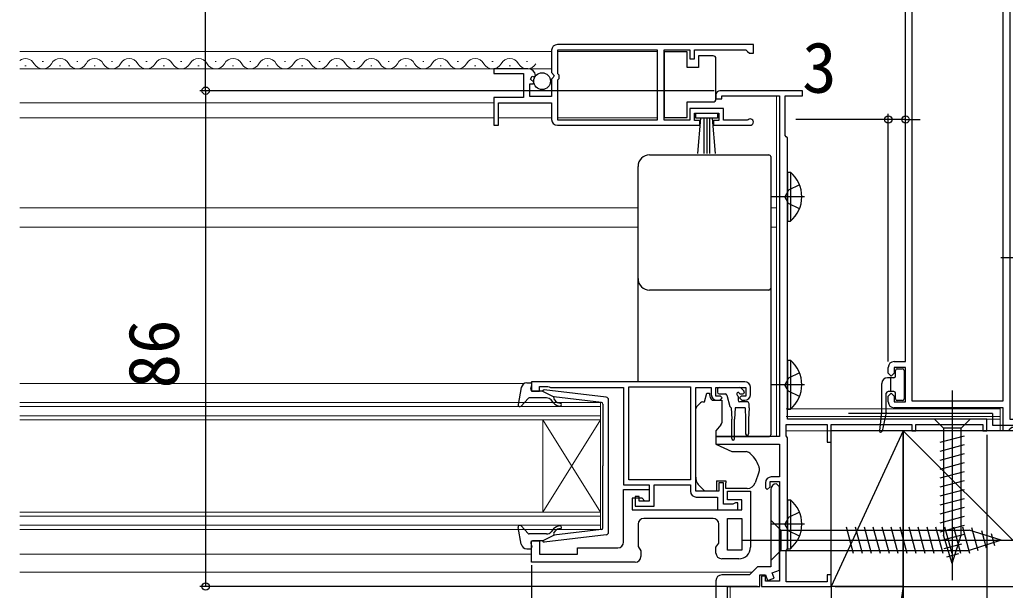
# Model space of a CAD drawing. Units: millimetres, scale not verified. Extents: x -525 to 525, y -782 to 778.
# Drawn here: x 109.2 to 280.2, y -604 to -505 of the extents above; entities that cross this region are included whole.
import ezdxf
from ezdxf.enums import TextEntityAlignment as Align

# ---------------------------------------------------------------- set-up
doc = ezdxf.new("R2010")
doc.units = ezdxf.units.MM
doc.header["$LTSCALE"] = 4
for name, color, linetype in [('0-2_YKK_11', 7, 'Continuous'), ('0-5_YKK_13', 4, 'Continuous'), ('0-7_YKK_D', 6, 'Continuous'), ('0-9_YSS_K', 3, 'Continuous'), ('0-A_YSS_KE', 3, 'Continuous')]:
    doc.layers.add(name, color=color, linetype=linetype)
doc.layers.add('0-4_YKK_12', color=2, linetype='Continuous', lineweight=18)
doc.styles.add('ＭＳ ゴシック', font='')
doc.styles.get('ＭＳ ゴシック').set_extended_font_data('MS Gothic')

msp = doc.modelspace()

# ---------------------------------------------------------------- linework, layer by layer
at = {"layer": '0-2_YKK_11'}
for p, q in [((236.5, -509.3), (202.5, -509.3)), ((236, -570), (236, -568.8)), ((229.5, -591.5), (217.5, -591.5)), ((234, -598.5), (231, -598.5))]:
    msp.add_line(p, q, dxfattribs=at)
for points in [[(281, -469.3), (281, -574.3), (301, -574.3), (301, -576.3), (300.3, -576.3), (300.3, -575.5), (288.7, -575.5), (288.7, -576.3), (288.3, -576.3), (288, -576), (287.7, -575.7), (281.3, -575.7), (281, -576), (280.7, -576.3), (279.8, -576.3), (279.8, -572.3), (260.9, -572.3)], [(260.9, -564.3), (262.9, -564.3), (262.9, -484.5), (241, -484.5), (241, -483.3), (242.1, -483.3), (242.1, -478.758), (242.22, -478.575), (242.22, -478.025), (242.1, -477.842), (242.1, -473.9)], [(235.596, -522.329), (235.402, -522.4), (231.3, -522.4), (231.3, -520.4), (225.5, -520.4), (225.5, -522.4), (221.003, -522.4), (221.003, -510.2), (225.5, -510.2), (225.5, -511.8), (226.3, -511.8), (226.3, -510.2), (235.2, -510.2), (235.5, -510.5), (235.8, -510.8), (236.5, -510.8), (236.5, -509.3)], [(201.5, -510.3), (201.5, -514.131), (201.953, -514.671), (201.8, -515), (201.5, -515.3), (201.5, -518.3), (197.7, -518.3), (197.7, -516.1), (198.317, -516.1), (198.424, -515.841), (197.859, -515.276), (198.129, -514.808), (198.448, -514.893), (198.699, -514.682)], [(197.405, -513.5), (191.5, -513.5), (191.5, -514.3), (196.6, -514.3), (196.6, -518.5), (191.5, -518.5), (191.5, -523.3), (192.3, -523.3), (192.3, -519.4), (201.5, -519.4), (201.5, -522.3)], [(242, -518.2), (245, -518.2), (245, -517.3), (230.7, -517.3)], [(230, -518), (230, -518.7), (231, -518.7), (231, -518.2), (241, -518.2)], [(241, -518.2), (241, -577.3), (230, -577.3), (230, -578.6), (241, -578.6), (241, -584.3), (239.6, -584.3)], [(238.6, -585.3), (238.6, -586.2), (238.9, -586.5), (239.4, -586), (239.4, -585.1), (241, -585.1), (241, -602.4), (238.6, -602.4), (238.6, -601.5), (237.9, -601.5), (237.9, -603.3), (250, -603.3), (250, -601.3), (249.3, -601.3), (249.3, -602.5), (242.2, -602.5), (242.2, -597.146), (242.3, -596.973), (242.4, -596.8), (242.4, -577.5), (242.3, -577.327), (242.2, -577.154), (242.2, -575.2), (249.3, -575.2), (249.3, -578.3), (250, -578.3), (250, -575.2), (264, -575.2), (264, -576.3), (264.7, -576.3), (264.7, -575.2), (276.3, -575.2), (276.3, -576.3), (277, -576.3), (277, -574.3), (242.4, -574.3), (242.4, -525.5), (242.2, -525.3), (242, -525.1), (242, -518.2)], [(202.5, -523.3), (227.2, -523.3), (227.2, -522.5), (226.3, -522.5), (226.3, -521.2), (230.5, -521.2), (230.5, -522.5), (229.6, -522.5), (229.6, -523.3), (235.95, -523.3)], [(259.9, -571.3), (259.9, -570.3), (260.4, -569.8), (260.9, -570.3), (260.9, -571.3), (262.9, -571.3), (262.9, -565.3), (260.9, -565.3), (260.9, -566.3), (260.4, -566.8), (259.9, -566.3), (259.9, -565.3)], [(235, -567.8), (198, -567.8), (198, -569.4), (199.4, -569.4), (199.4, -568.6), (200.853, -568.6), (201.076, -568.7), (201.3, -568.8), (214, -568.8), (214, -585.7), (218.4, -585.7), (218.4, -588.5), (216.7, -588.5), (216.7, -587.7), (216, -587.7), (216, -589.4), (219.3, -589.4), (219.3, -585.7), (225.6, -585.7), (225.6, -586.8)], [(226.6, -587.8), (230.3, -587.8), (230.3, -590), (233.8, -590), (233.8, -588.8), (233.4, -588.8), (233.176, -588.9), (232.953, -589), (231.3, -589), (231.3, -585.3), (230.5, -585.3), (230.5, -586.8), (226.5, -586.8), (226.5, -568.8), (229.2, -568.8), (229.2, -570)], [(230.2, -571), (230.7, -571), (231.1, -570.6), (230.8, -570.3), (230, -570.3), (230, -568.8), (235.2, -568.8), (235.2, -570.3), (234.4, -570.3), (234.1, -570.6), (234.5, -571), (235, -571)], [(230, -602.3), (230, -618.3), (232.5, -618.3), (232.5, -616.8), (232, -616.8), (232, -603.3), (237.6, -603.3), (237.6, -601.3), (238.6, -601.3), (238.958, -602.285), (240.086, -601.874), (239.744, -600.934), (241, -600.477), (241, -586), (240.5, -585.5)], [(214, -595.6), (214, -586.5), (218.4, -586.5), (218.4, -588.5), (217.7, -588.5), (217.2, -588), (215.5, -588), (215.5, -590)], [(215.5, -590), (234.5, -590), (234.5, -588.3), (232, -588.3), (232, -586.8), (236, -586.8), (236, -596.5)], [(239.5, -586.5), (239.5, -599.9), (237.2, -599.9), (235.8, -601.3), (231, -601.3)], [(216.5, -592.5), (216.5, -596.386), (217, -597.1), (217, -598.1)], [(230, -597.5), (230, -596.5), (230.5, -595.786), (230.5, -592.5)], [(216, -599.1), (198, -599.1), (198, -595.4), (199.4, -595.4), (199.4, -597.7), (206, -597.7), (206, -596.6), (213, -596.6)]]:
    msp.add_lwpolyline(points, dxfattribs=at)
for points in [[(264, -484.5), (264, -571.1), (279.8, -571.1), (279.8, -484.5)], [(219.803, -522.4), (202.6, -522.4), (202.6, -515.4), (202.8, -515.2), (202.8, -514.6), (202.6, -514.4), (202.6, -510.2), (219.803, -510.2)], [(214.9, -584.8), (214.9, -568.7), (225.6, -568.7), (225.6, -584.8)], [(234.5, -591.5), (234.5, -597), (232, -597), (232, -591.5)]]:
    msp.add_lwpolyline(points, close=True, dxfattribs=at)
for centre, radius, start, end in [((202.5, -510.3), 1, 90.00001, 179.99999), ((197.405, -514.8), 1.3, 5.2159, 90.00002), ((230.7, -518), 0.7, 90.00001, 179.99999), ((202.5, -522.3), 1, 180.00001, 269.99999), ((235.95, -522.75), 0.55, 269.99998, 130.11937), ((260.9, -565.3), 1, 90.00001, 179.99999), ((235, -568.8), 1, 0.00001, 89.99999), ((230.2, -570), 1, 180.00001, 269.99999), ((235, -570), 1, 270.00001, 359.99999), ((260.9, -571.3), 1, 180.00001, 269.99999), ((239.6, -585.3), 1, 90.00001, 179.99999), ((240.5, -586.5), 1, 90.00001, 179.99999), ((226.6, -586.8), 1, 180.00001, 269.99999), ((217.5, -592.5), 1, 90.00001, 179.99999), ((229.5, -592.5), 1, 0.00001, 89.99999), ((213, -595.6), 1, 270.00001, 359.99999), ((234, -596.5), 2, 270.00001, 359.99999), ((216, -598.1), 1, 270.00001, 359.99999), ((231, -597.5), 1, 180.00001, 269.99999), ((231, -602.3), 1, 90.00001, 179.99999)]:
    msp.add_arc(centre, radius, start, end, dxfattribs=at)
at = {"layer": '0-4_YKK_12'}
for p, q in [((109.25, -510.5), (201.5, -510.5)), ((202.6, -510.5), (219.8, -510.5)), ((113.147, -512.24), (113.347, -512.24)), ((119.147, -512.24), (119.347, -512.24)), ((125.147, -512.24), (125.347, -512.24)), ((131.147, -512.24), (131.347, -512.24)), ((137.147, -512.24), (137.347, -512.24)), ((143.147, -512.24), (143.347, -512.24)), ((149.147, -512.239), (149.347, -512.239)), ((155.147, -512.239), (155.347, -512.239)), ((161.147, -512.239), (161.347, -512.239)), ((167.147, -512.239), (167.347, -512.239)), ((173.147, -512.239), (173.347, -512.239)), ((179.147, -512.239), (179.347, -512.239)), ((185.146, -512.239), (185.346, -512.239)), ((191.146, -512.239), (191.346, -512.239)), ((197.146, -512.239), (197.346, -512.239)), ((109.25, -513.5), (201.5, -513.5)), ((110.147, -513), (110.347, -513)), ((116.147, -513), (116.347, -513)), ((122.147, -513), (122.347, -513)), ((128.147, -513), (128.347, -513)), ((134.147, -513), (134.347, -513)), ((140.147, -513), (140.347, -513)), ((146.147, -513), (146.347, -513)), ((152.147, -512.999), (152.347, -512.999)), ((158.147, -512.999), (158.347, -512.999)), ((164.147, -512.999), (164.347, -512.999)), ((170.147, -512.999), (170.347, -512.999)), ((176.147, -512.999), (176.347, -512.999)), ((182.147, -512.999), (182.347, -512.999)), ((188.146, -512.999), (188.346, -512.999)), ((194.146, -512.999), (194.346, -512.999)), ((109.25, -519.4), (191.5, -519.4)), ((109.25, -522), (191.5, -522)), ((192.3, -522), (201.5, -522)), ((202.6, -522), (219.8, -522)), ((109.25, -537.6), (216.5, -537.6)), ((239.5, -537.6), (240.5, -537.6)), ((109.25, -541), (216.5, -541)), ((239.5, -541), (240.5, -541)), ((109.25, -568.1), (196.794, -568.1)), ((210, -572.1), (109.25, -572.1)), ((279.3, -572.5), (242.2, -572.5)), ((279.3, -576.3), (279.3, -572.3)), ((109.25, -573.7), (210, -573.7)), ((279.3, -573.8), (242.2, -573.8)), ((279.3, -574.3), (242.7, -574.3)), ((200, -574.4), (200, -590.4)), ((210, -574.4), (200, -590.4)), ((210, -590.4), (200, -574.4)), ((210, -574.4), (210, -590.4)), ((279.3, -576.3), (242.1, -576.3)), ((210, -591.1), (109.25, -591.1)), ((109.25, -592.7), (210, -592.7)), ((109.25, -597.7), (198, -597.7)), ((109.25, -600.8), (236.3, -600.8)), ((232.5, -618.3), (232.5, -603.3))]:
    msp.add_line(p, q, dxfattribs=at)
for points in [[(240.5, -518.2), (240.5, -537.6), (240.5, -577.3)], [(109.25, -571.4), (210, -571.4), (210, -574.4), (109.25, -574.4)], [(109.25, -590.4), (210, -590.4), (210, -593.4), (109.25, -593.4)]]:
    msp.add_lwpolyline(points, dxfattribs=at)
for centre, start, end in [((110.247, -513.458), 29.19937, 125.47064), ((113.247, -511.782), 209.19064, 330.80936), ((116.247, -513.458), 29.19937, 150.80063), ((119.247, -511.782), 209.19064, 330.80936), ((122.247, -513.458), 29.19937, 150.80063), ((125.247, -511.782), 209.19064, 330.80936), ((128.247, -513.458), 29.19937, 150.80063), ((131.247, -511.782), 209.19064, 330.80936), ((134.247, -513.458), 29.19937, 150.80063), ((137.247, -511.782), 209.19064, 330.80936), ((140.247, -513.458), 29.19937, 150.80063), ((143.247, -511.782), 209.19064, 330.80936), ((146.247, -513.458), 29.19937, 150.80063), ((149.247, -511.781), 209.19064, 330.80936), ((152.247, -513.458), 29.19937, 150.80063), ((155.247, -511.781), 209.19064, 330.80936), ((158.247, -513.458), 29.19937, 150.80063), ((161.247, -511.781), 209.19064, 330.80936), ((164.247, -513.458), 29.19937, 150.80063), ((167.247, -511.781), 209.19064, 330.80936), ((170.247, -513.457), 29.19937, 150.80063), ((173.247, -511.781), 209.19064, 330.80936), ((176.247, -513.457), 29.19937, 150.80063), ((179.247, -511.781), 209.19064, 330.80936), ((182.247, -513.457), 29.19937, 150.80063), ((185.246, -511.781), 209.19064, 330.80936), ((188.246, -513.457), 29.19937, 150.80063), ((191.246, -511.781), 209.19064, 330.80936), ((194.246, -513.457), 29.19937, 150.80063), ((197.246, -511.781), 209.19064, 330.80936)]:
    msp.add_arc(centre, 1.718, start, end, dxfattribs=at)
at = {"layer": '0-5_YKK_13'}
for p, q in [((227.003, -511.25), (227.003, -513.25)), ((229.503, -511.25), (227.003, -511.25)), ((227.003, -513.25), (225.003, -513.25)), ((225.003, -519.25), (229.503, -519.25)), ((230.003, -518.75), (230.003, -518.25)), ((226.864, -528.177), (227.4, -522.05)), ((227.9, -522.05), (227.9, -528.2)), ((228.4, -522.05), (228.4, -528.2)), ((228.9, -522.05), (228.9, -528.2)), ((229.936, -528.177), (229.4, -522.05)), ((218.5, -528.437), (239.2, -528.437)), ((239.5, -528.738), (239.5, -530.001)), ((216.5, -531.701), (216.5, -530.441)), ((242.4, -531.449), (242.4, -539.949)), ((242.4, -531.449), (242.909, -531.449)), ((242.909, -531.449), (242.909, -539.949)), ((242.589, -534.554), (241.98, -535.699)), ((242.4, -533.699), (242.4, -537.699)), ((244.496, -533.624), (242.589, -534.554)), ((245.357, -535.699), (239.68, -535.699)), ((242.589, -536.844), (241.98, -535.699)), ((244.496, -537.774), (242.589, -536.844)), ((242.4, -539.949), (242.909, -539.949)), ((284.491, -546.3), (279.405, -546.3)), ((216.5, -550.566), (216.5, -549.9)), ((216.5, -555.995), (216.5, -550.566)), ((216.5, -567.8), (216.5, -555.995)), ((239.5, -555.847), (239.5, -576.915)), ((242.4, -564.05), (242.4, -572.55)), ((242.4, -564.05), (242.909, -564.05)), ((242.909, -564.05), (242.909, -572.55)), ((261.45, -565.55), (262.35, -565.55)), ((242.4, -566.3), (242.4, -570.3)), ((260.85, -567.1), (259.75, -567.1)), ((260.35, -569.5), (260.35, -567.1)), ((261.15, -566.8), (261.15, -565.85)), ((262.65, -565.85), (262.65, -570.75)), ((196.246, -568.818), (195.703, -571.745)), ((197.229, -568), (197.798, -568)), ((197.909, -569.019), (198.087, -568.38)), ((210.956, -570.449), (200.215, -569.202)), ((230.25, -569.1), (230.25, -569.6)), ((230.55, -568.8), (234.15, -568.8)), ((234.862, -569.388), (234.362, -568.888)), ((245.357, -568.3), (239.68, -568.3)), ((258.75, -573.081), (258.75, -568.1)), ((197.409, -570.698), (196.22, -572.002)), ((200.632, -570.6), (197.63, -570.6)), ((199.898, -569.4), (198.198, -569.4)), ((199.898, -569.4), (201.898, -570.413)), ((201.884, -570.759), (202.206, -571.143)), ((210.132, -571.369), (201.898, -570.413)), ((230.55, -569.9), (231.62, -569.9)), ((231.91, -570.122), (232.433, -572.078)), ((233.85, -570.361), (233.85, -571)), ((234.311, -569.9), (234.65, -569.9)), ((259.55, -573.068), (259.55, -569.8)), ((260.85, -569.5), (259.85, -569.5)), ((260.393, -569.5), (260.35, -569.457)), ((261.15, -570.75), (261.15, -569.8)), ((271.002, -569.299), (271.002, -602.212)), ((201.823, -571.464), (201.398, -570.957)), ((210.398, -571.667), (210.398, -582.4)), ((211.398, -593.855), (211.398, -570.945)), ((226.499, -583.366), (226.499, -572.507)), ((226.646, -572.154), (227.353, -571.446)), ((227.706, -571.3), (227.997, -571.3)), ((229.369, -571), (230.999, -571)), ((230.999, -571), (230.999, -574.926)), ((232.65, -572.291), (232.75, -574.3)), ((233.35, -572.3), (233.25, -574.3)), ((235.05, -572.3), (233.35, -572.3)), ((235.45, -571.3), (234.15, -571.3)), ((235.05, -572.3), (235.15, -574.3)), ((235.75, -572.3), (235.65, -574.3)), ((235.75, -572.3), (235.75, -571.6)), ((242.4, -572.55), (242.909, -572.55)), ((262.35, -571.05), (261.45, -571.05)), ((232.75, -577.65), (232.75, -574.3)), ((233.25, -577.65), (233.25, -574.3)), ((235.15, -574.3), (235.15, -576.85)), ((235.65, -574.3), (235.65, -576.85)), ((258.748, -573.119), (258.352, -576.269)), ((259.543, -573.131), (258.844, -576.353)), ((274.102, -574.299), (267.902, -574.299)), ((267.902, -574.299), (269.452, -575.849)), ((274.102, -574.299), (272.552, -575.849)), ((269.452, -575.849), (269.452, -594.383)), ((272.552, -575.849), (269.452, -575.849)), ((272.552, -594.383), (272.552, -575.849)), ((229.999, -577.299), (239.2, -577.299)), ((239.5, -576.915), (239.5, -576.999)), ((268.902, -578.275), (273.102, -577.15)), ((229.999, -578.6), (232.787, -579.9)), ((268.902, -579.828), (273.102, -578.703)), ((232.787, -579.9), (235.332, -579.9)), ((235.481, -579.923), (235.332, -579.9)), ((235.481, -579.923), (235.624, -579.994)), ((268.902, -581.381), (273.102, -580.256)), ((210.398, -593.133), (210.398, -582.4)), ((237.499, -582.723), (237.499, -583.327)), ((268.902, -582.934), (273.102, -581.809)), ((226.499, -584.372), (226.499, -583.366)), ((237.469, -583.498), (236.808, -585.313)), ((268.902, -584.487), (273.102, -583.362)), ((230.099, -585), (231.699, -585)), ((231.699, -585), (231.699, -585.3)), ((268.902, -586.04), (273.102, -584.915)), ((268.902, -587.593), (273.102, -586.468)), ((268.902, -589.146), (273.102, -588.02)), ((242.4, -588.25), (242.4, -596.75)), ((242.4, -588.25), (242.909, -588.25)), ((242.909, -588.25), (242.909, -596.75)), ((268.902, -590.699), (273.102, -589.573)), ((242.4, -590.5), (242.4, -594.5)), ((268.902, -592.252), (273.102, -591.126)), ((196.246, -595.982), (195.703, -593.055)), ((197.409, -594.102), (196.22, -592.798)), ((239.5, -591.799), (239.5, -598.799)), ((239.5, -591.799), (241.25, -593.549)), ((245.357, -592.5), (239.68, -592.5)), ((253.872, -597.599), (252.639, -592.999)), ((255.425, -597.599), (254.192, -592.999)), ((256.978, -597.599), (255.745, -592.999)), ((258.531, -597.599), (257.298, -592.999)), ((260.084, -597.599), (258.851, -592.999)), ((261.637, -597.599), (260.404, -592.999)), ((263.19, -597.599), (261.957, -592.999)), ((264.742, -597.599), (263.51, -592.999)), ((266.295, -597.599), (265.063, -592.999)), ((267.848, -597.599), (266.616, -592.999)), ((269.401, -597.599), (268.169, -592.999)), ((268.902, -593.805), (273.102, -592.679)), ((270.954, -597.599), (269.722, -592.999)), ((272.507, -597.599), (271.274, -592.999)), ((274.058, -597.592), (272.827, -592.999)), ((275.49, -597.14), (274.412, -593.118)), ((200.632, -594.2), (197.63, -594.2)), ((199.898, -595.4), (201.898, -594.387)), ((210.956, -594.351), (200.215, -595.598)), ((201.823, -593.336), (201.398, -593.843)), ((201.884, -594.04), (202.206, -593.657)), ((210.132, -593.431), (201.898, -594.387)), ((241.25, -593.549), (241.25, -597.049)), ((241.25, -593.549), (273.95, -593.549)), ((269.16, -595.288), (273.102, -594.232)), ((271.002, -599.299), (269.452, -594.383)), ((271.002, -599.299), (272.552, -594.383)), ((279.5, -595.299), (273.95, -593.549)), ((276.922, -596.689), (276.108, -593.653)), ((278.354, -596.237), (277.805, -594.188)), ((197.909, -595.78), (198.087, -596.419)), ((199.898, -595.4), (198.198, -595.4)), ((234.5, -595.299), (284.5, -595.299)), ((269.612, -596.72), (272.648, -595.907)), ((279.5, -595.299), (273.95, -597.049)), ((197.229, -596.8), (197.798, -596.8)), ((239.5, -598.799), (241.25, -597.049)), ((241.25, -597.049), (273.95, -597.049)), ((242.4, -596.75), (242.909, -596.75)), ((270.063, -598.152), (272.113, -597.603))]:
    msp.add_line(p, q, dxfattribs=at)
for points in [[(225.003, -513.25), (225.003, -510.55), (221.003, -510.55), (221.003, -521.95)], [(230.003, -518.25), (230.003, -512.25), (230.003, -511.75)], [(221.003, -521.95), (225.003, -521.95), (225.003, -519.25)], [(239.5, -530.001), (239.5, -530.029), (239.5, -530.089), (239.5, -530.179), (239.5, -530.298), (239.5, -530.444), (239.5, -530.613), (239.5, -530.802), (239.5, -531.01), (239.5, -531.229), (239.5, -531.459), (239.5, -531.693)], [(216.5, -549.9), (216.5, -543.834), (216.5, -537.767), (216.5, -531.701)], [(239.5, -531.693), (239.5, -534.295), (239.5, -536.897), (239.5, -539.499), (239.5, -542.101), (239.5, -544.702), (239.5, -547.304), (239.5, -549.906)], [(239.5, -549.906), (239.5, -550.14), (239.5, -550.369), (239.5, -550.589), (239.5, -550.795), (239.5, -550.985), (239.5, -551.155), (239.5, -551.3), (239.5, -551.42), (239.5, -551.511), (239.5, -551.571), (239.5, -551.599)], [(239.2, -551.899), (232.3, -551.894), (225.4, -551.893), (218.5, -551.897)], [(239.5, -551.599), (239.5, -552.264), (239.5, -555.847)], [(244.496, -566.225), (242.589, -567.155), (241.98, -568.3)], [(244.496, -570.375), (242.589, -569.445), (241.98, -568.3)], [(227.997, -571.3), (228.399, -569.8), (228.899, -569.8), (228.899, -570)], [(230.882, -575.248), (229.999, -576.3), (229.999, -578.6)], [(230.099, -585), (230.099, -586.8), (228.099, -586.8), (227.085, -585.786)], [(235.399, -586.3), (231.699, -586.3), (231.699, -585.3)], [(244.496, -590.425), (242.589, -591.355), (241.98, -592.5)], [(244.496, -594.575), (242.589, -593.645), (241.98, -592.5)]]:
    msp.add_lwpolyline(points, dxfattribs=at)
msp.add_lwpolyline([(230.3, -522.05), (226.5, -522.05), (226.5, -521.2), (230.3, -521.2)], close=True, dxfattribs=at)
msp.add_circle((199.85, -515.65), 1.45, dxfattribs=at)
for centre, radius, start, end in [((229.503, -511.75), 0.5, 0.00001, 90), ((229.503, -518.75), 0.5, 270, 359.99995), ((239.369, -535.699), 5.531, 309.79413, 50.20587), ((218.499, -549.899), 1.999, 180.03931, 270.03929), ((239.2, -551.599), 0.3, 269.96096, 359.96055), ((239.369, -568.3), 5.531, 309.79413, 50.20587), ((261.45, -565.85), 0.3, 90, 180), ((262.35, -565.85), 0.3, 0, 90), ((259.75, -568.1), 1, 90, 180), ((260.85, -566.8), 0.3, 270, 0), ((197.229, -569), 1, 90, 169.48786), ((197.798, -568.3), 0.3, 344.43464, 90), ((198.198, -569.1), 0.3, 164.43464, 270), ((200.181, -569.5), 0.3, 83.37911, 160.52878), ((230.55, -569.1), 0.3, 90, 180), ((234.15, -569.1), 0.3, 45, 90), ((197.63, -570.9), 0.3, 90, 137.64469), ((200.632, -571.6), 1, 40.00001, 90), ((202.038, -570.631), 0.2, 83.37911, 220.00001), ((210.898, -570.945), 0.5, 0, 83.37911), ((230.199, -570), 1.3, 180, 230.28483), ((230.55, -569.6), 0.3, 180, 270), ((231.62, -570.2), 0.3, 15, 90), ((233.85, -569.9), 0.25, 33.05573, 236.94427), ((233.55, -570.361), 0.3, 0, 56.94427), ((234.311, -569.6), 0.3, 213.05573, 270), ((234.65, -569.6), 0.3, 270, 45), ((259.85, -569.8), 0.3, 90, 180), ((260.85, -569.8), 0.3, 0, 90), ((261.45, -570.75), 0.3, 180, 270), ((262.35, -570.75), 0.3, 270, 0), ((195.998, -571.8), 0.3, 169.48786, 317.64469), ((202.972, -570.5), 1.5, 220.00001, 270), ((202.972, -570.5), 1, 220.00001, 270), ((202.972, -571.75), 0.25, 270, 90), ((210.098, -571.667), 0.3, 0, 83.37911), ((226.999, -572.507), 0.5, 135, 180), ((227.706, -571.8), 0.5, 90, 135), ((232.723, -572), 0.3, 195, 255.86219), ((234.15, -571), 0.3, 180, 270), ((235.45, -571.6), 0.3, 0, 90), ((258.45, -573.081), 0.3, 352.84035, 0), ((259.25, -573.068), 0.3, 347.76031, 0), ((230.499, -574.926), 0.5, 320, 0), ((233, -577.65), 0.25, 180, 0), ((235.4, -576.85), 0.25, 180, 0), ((239.2, -576.999), 0.3, 269.99581, 359.99601), ((258.6, -576.3), 0.25, 172.84035, 347.76031), ((232.699, -584.05), 5, 17.14621, 54.20463), ((236.999, -582.723), 0.5, 0, 17.14621), ((228.499, -584.372), 2, 180, 198.31334), ((236.999, -583.327), 0.5, 340, 0), ((228.499, -584.372), 2, 198.31334, 225), ((235.399, -584.8), 1.5, 270, 340), ((239.369, -592.5), 5.531, 309.79413, 50.20587), ((195.998, -593), 0.3, 42.35531, 190.51214), ((202.972, -594.3), 1.5, 90, 139.99999), ((202.972, -593.05), 0.25, 270, 90), ((210.098, -593.133), 0.3, 276.62089, 0), ((197.63, -593.9), 0.3, 222.35531, 270), ((200.632, -593.2), 1, 270, 319.99999), ((202.038, -594.169), 0.2, 139.99999, 276.62089), ((202.972, -594.3), 1, 90, 139.99999), ((210.898, -593.855), 0.5, 276.62089, 0), ((197.229, -595.8), 1, 190.51214, 270), ((197.798, -596.5), 0.3, 270, 15.56536), ((198.198, -595.7), 0.3, 90, 195.56536), ((200.181, -595.3), 0.3, 199.47122, 276.62089)]:
    msp.add_arc(centre, radius, start, end, dxfattribs=at)
for centre, major_axis, start_param, end_param in [((218.5, -530.441), (0, -2.003), 3.1415927, 4.712389), ((239.2, -528.738), (0, -0.3), 1.5707963, 3.1415927)]:
    msp.add_ellipse(centre, major_axis=major_axis, ratio=0.998401, start_param=start_param, end_param=end_param, dxfattribs=at)
at = {"layer": '0-7_YKK_D'}
for p, q in [((141.5, -517.3), (141.5, -447.3)), ((229.7, -517.3), (140.5, -517.3)), ((229.7, -517.3), (140.5, -517.3)), ((141.5, -517.3), (141.5, -603.3)), ((259.9, -564.3), (259.9, -521.3)), ((259.9, -522.3), (243.845, -522.3)), ((262.9, -522.3), (259.9, -522.3)), ((262.9, -522.3), (265.45, -522.3)), ((277, -577), (277, -747.3)), ((198, -599.6), (198, -727.3)), ((237.2, -603.3), (140.5, -603.3)), ((250.7, -603.3), (382, -603.3)), ((250.7, -603.3), (382, -603.3))]:
    msp.add_line(p, q, dxfattribs=at)
for centre in [(141.5, -517.3), (141.5, -517.3), (259.9, -522.3), (262.9, -522.3), (141.5, -603.3)]:
    msp.add_circle(centre, 0.637, dxfattribs=at)
at = {"layer": '0-9_YSS_K'}
for p, q in [((262.5, -576.3), (250, -576.3)), ((250, -603.3), (250, -576.3)), ((262.5, -576.3), (250, -603.3)), ((262.5, -576.3), (367.5, -681.3)), ((262.5, -603.3), (262.5, -576.3)), ((262.5, -603.3), (250, -603.3)), ((262.501, -603.3), (250, -603.3)), ((262.501, -603.3), (250, -681.045)), ((250.001, -603.3), (250.001, -681.3)), ((262.501, -681.3), (262.501, -603.3))]:
    msp.add_line(p, q, dxfattribs=at)
at = {"layer": '0-A_YSS_KE'}
msp.add_line((278, -573.305), (253, -573.305), dxfattribs=at)
msp.add_lwpolyline([(278, -573.305), (278, -575.305), (328, -575.305)], dxfattribs=at)
msp.add_lwpolyline([(367.5, -681.3), (367.5, -576.3), (262.5, -576.3), (262.5, -681.3)], close=True, dxfattribs=at)

# ---------------------------------------------------------------- texts
at = {"layer": '0-7_YKK_D', "style": 'ＭＳ ゴシック'}
msp.add_text('3', height=8.798, dxfattribs=at).set_placement((244.959, -520.3), align=Align.BOTTOM_LEFT)
msp.add_text('86', height=8.798, rotation=90, dxfattribs=at).set_placement((139.5, -568.959), align=Align.BOTTOM_LEFT)

doc.saveas('drawing.dxf')
